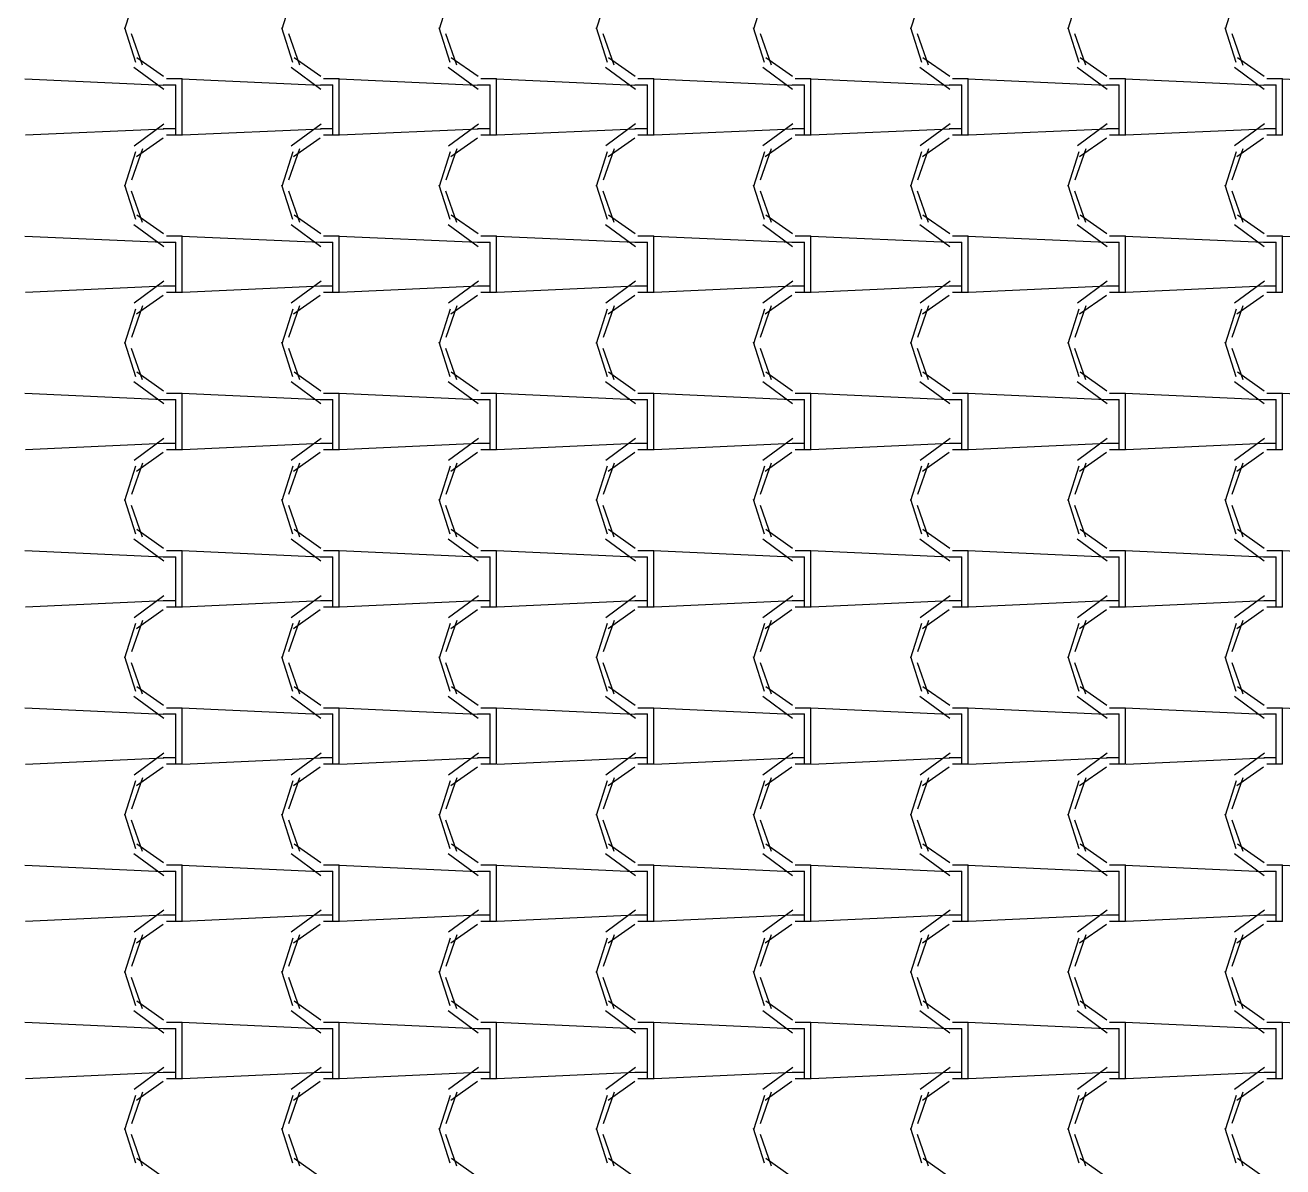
# Model space of a CAD drawing. Header units: millimetres. Extents: x -336 to -33, y -135 to 770.
# Drawn here: x -175.851 to -173.451, y 715.213 to 717.391 of the extents above; entities that cross this region are included whole.
import ezdxf

# ---------------------------------------------------------------- set-up
doc = ezdxf.new("R2010")
doc.units = ezdxf.units.MM
doc.header["$LTSCALE"] = 50
doc.header["$MEASUREMENT"] = 0
doc.layers.add('-HIDRO', color=8, linetype='CONTINUOUS')

msp = doc.modelspace()

# ---------------------------------------------------------------- linework, layer by layer
at = {"layer": '-HIDRO', "linetype": 'Continuous'}
for p, q in [((-175.6404, 717.4489), (-175.6614, 717.3829)), ((-175.3404, 717.4489), (-175.3614, 717.3829)), ((-175.0404, 717.4489), (-175.0614, 717.3829)), ((-174.7404, 717.4489), (-174.7614, 717.3829)), ((-174.4404, 717.4489), (-174.4614, 717.3829)), ((-174.1404, 717.4489), (-174.1614, 717.3829)), ((-173.8404, 717.4489), (-173.8614, 717.3829)), ((-173.5404, 717.4489), (-173.5614, 717.3829)), ((-175.6617, 717.3861), (-175.6407, 717.3201)), ((-175.6488, 717.3746), (-175.6278, 717.3146)), ((-175.3617, 717.3861), (-175.3407, 717.3201)), ((-175.3488, 717.3746), (-175.3278, 717.3146)), ((-175.0617, 717.3861), (-175.0407, 717.3201)), ((-175.0488, 717.3746), (-175.0278, 717.3146)), ((-174.7617, 717.3861), (-174.7407, 717.3201)), ((-174.7488, 717.3746), (-174.7278, 717.3146)), ((-174.4617, 717.3861), (-174.4407, 717.3201)), ((-174.4488, 717.3746), (-174.4278, 717.3146)), ((-174.1617, 717.3861), (-174.1407, 717.3201)), ((-174.1488, 717.3746), (-174.1278, 717.3146)), ((-173.8617, 717.3861), (-173.8407, 717.3201)), ((-173.8488, 717.3746), (-173.8278, 717.3146)), ((-173.5617, 717.3861), (-173.5407, 717.3201)), ((-173.5488, 717.3745), (-173.5278, 717.3145)), ((-175.6379, 717.329), (-175.5869, 717.293)), ((-175.3379, 717.329), (-175.2869, 717.293)), ((-175.0379, 717.329), (-174.9869, 717.293)), ((-174.7379, 717.329), (-174.6869, 717.293)), ((-174.4379, 717.329), (-174.3869, 717.293)), ((-174.1379, 717.329), (-174.0869, 717.293)), ((-173.8379, 717.329), (-173.7869, 717.293)), ((-173.5379, 717.329), (-173.4869, 717.293)), ((-175.6437, 717.3105), (-175.5867, 717.2685)), ((-175.3437, 717.3105), (-175.2867, 717.2685)), ((-175.0437, 717.3105), (-174.9867, 717.2685)), ((-174.7436, 717.3105), (-174.6866, 717.2685)), ((-174.4436, 717.3105), (-174.3866, 717.2685)), ((-174.1436, 717.3105), (-174.0866, 717.2685)), ((-173.8436, 717.3105), (-173.7866, 717.2685)), ((-173.5436, 717.3105), (-173.4866, 717.2685)), ((-175.588, 717.2756), (-175.852, 717.2876)), ((-175.5877, 717.2765), (-175.5637, 717.2765)), ((-175.5817, 717.2885), (-175.5517, 717.2885)), ((-175.5637, 717.1925), (-175.5637, 717.2765)), ((-175.288, 717.2756), (-175.552, 717.2876)), ((-175.5517, 717.1925), (-175.5517, 717.2885)), ((-175.2877, 717.2765), (-175.2637, 717.2765)), ((-175.2817, 717.2885), (-175.2517, 717.2885)), ((-175.2637, 717.1925), (-175.2637, 717.2765)), ((-174.988, 717.2756), (-175.252, 717.2876)), ((-175.2517, 717.1925), (-175.2517, 717.2885)), ((-174.9877, 717.2765), (-174.9637, 717.2765)), ((-174.9817, 717.2885), (-174.9517, 717.2885)), ((-174.9637, 717.1925), (-174.9637, 717.2765)), ((-174.688, 717.2756), (-174.952, 717.2876)), ((-174.9517, 717.1925), (-174.9517, 717.2885)), ((-174.6877, 717.2765), (-174.6637, 717.2765)), ((-174.6817, 717.2885), (-174.6517, 717.2885)), ((-174.6637, 717.1925), (-174.6637, 717.2765)), ((-174.388, 717.2756), (-174.652, 717.2876)), ((-174.6517, 717.1925), (-174.6517, 717.2885)), ((-174.3877, 717.2765), (-174.3637, 717.2765)), ((-174.3817, 717.2885), (-174.3517, 717.2885)), ((-174.3637, 717.1925), (-174.3637, 717.2765)), ((-174.088, 717.2756), (-174.352, 717.2876)), ((-174.3517, 717.1925), (-174.3517, 717.2885)), ((-174.0877, 717.2765), (-174.0637, 717.2765)), ((-174.0817, 717.2885), (-174.0517, 717.2885)), ((-174.0637, 717.1925), (-174.0637, 717.2765)), ((-173.788, 717.2756), (-174.052, 717.2876)), ((-174.0517, 717.1925), (-174.0517, 717.2885)), ((-173.7877, 717.2765), (-173.7637, 717.2765)), ((-173.7817, 717.2885), (-173.7517, 717.2885)), ((-173.7637, 717.1925), (-173.7637, 717.2765)), ((-173.488, 717.2756), (-173.752, 717.2876)), ((-173.7517, 717.1925), (-173.7517, 717.2885)), ((-173.4877, 717.2765), (-173.4637, 717.2765)), ((-173.4817, 717.2885), (-173.4517, 717.2885)), ((-173.4637, 717.1925), (-173.4637, 717.2765)), ((-173.188, 717.2756), (-173.452, 717.2876)), ((-173.4517, 717.1925), (-173.4517, 717.2885)), ((-175.5863, 717.2019), (-175.6433, 717.1599)), ((-175.2863, 717.2019), (-175.3433, 717.1599)), ((-174.9863, 717.2019), (-175.0433, 717.1599)), ((-174.6863, 717.202), (-174.7433, 717.16)), ((-174.3863, 717.202), (-174.4433, 717.16)), ((-174.0863, 717.202), (-174.1433, 717.16)), ((-173.7863, 717.202), (-173.8433, 717.16)), ((-173.4863, 717.202), (-173.5433, 717.16)), ((-175.5865, 717.1924), (-175.8505, 717.1804)), ((-175.5637, 717.1925), (-175.5877, 717.1925)), ((-175.5517, 717.1805), (-175.5817, 717.1805)), ((-175.5637, 717.1805), (-175.5637, 717.1925)), ((-175.5517, 717.1805), (-175.5517, 717.1925)), ((-175.2865, 717.1924), (-175.5505, 717.1804)), ((-175.2637, 717.1925), (-175.2877, 717.1925)), ((-175.2517, 717.1805), (-175.2817, 717.1805)), ((-175.2637, 717.1805), (-175.2637, 717.1925)), ((-175.2517, 717.1805), (-175.2517, 717.1925)), ((-174.9865, 717.1924), (-175.2505, 717.1804)), ((-174.9637, 717.1925), (-174.9877, 717.1925)), ((-174.9517, 717.1805), (-174.9817, 717.1805)), ((-174.9637, 717.1805), (-174.9637, 717.1925)), ((-174.9517, 717.1805), (-174.9517, 717.1925)), ((-174.6865, 717.1924), (-174.9505, 717.1804)), ((-174.6637, 717.1925), (-174.6877, 717.1925)), ((-174.6517, 717.1805), (-174.6817, 717.1805)), ((-174.6637, 717.1805), (-174.6637, 717.1925)), ((-174.6517, 717.1805), (-174.6517, 717.1925)), ((-174.3865, 717.1924), (-174.6505, 717.1804)), ((-174.3637, 717.1925), (-174.3877, 717.1925)), ((-174.3517, 717.1805), (-174.3817, 717.1805)), ((-174.3637, 717.1805), (-174.3637, 717.1925)), ((-174.3517, 717.1805), (-174.3517, 717.1925)), ((-174.0865, 717.1924), (-174.3505, 717.1804)), ((-174.0637, 717.1925), (-174.0877, 717.1925)), ((-174.0517, 717.1805), (-174.0817, 717.1805)), ((-174.0637, 717.1805), (-174.0637, 717.1925)), ((-174.0517, 717.1805), (-174.0517, 717.1925)), ((-173.7865, 717.1924), (-174.0505, 717.1804)), ((-173.7637, 717.1925), (-173.7877, 717.1925)), ((-173.7517, 717.1805), (-173.7817, 717.1805)), ((-173.7637, 717.1805), (-173.7637, 717.1925)), ((-173.7517, 717.1805), (-173.7517, 717.1925)), ((-173.4865, 717.1924), (-173.7505, 717.1804)), ((-173.4637, 717.1925), (-173.4877, 717.1925)), ((-173.4517, 717.1805), (-173.4817, 717.1805)), ((-173.4637, 717.1805), (-173.4637, 717.1925)), ((-173.4517, 717.1805), (-173.4517, 717.1925)), ((-175.6274, 717.1549), (-175.6484, 717.0949)), ((-175.5879, 717.1751), (-175.6389, 717.1391)), ((-175.3274, 717.1549), (-175.3484, 717.0949)), ((-175.2879, 717.1751), (-175.3389, 717.1391)), ((-175.0274, 717.1549), (-175.0484, 717.0949)), ((-174.9879, 717.1751), (-175.0389, 717.1391)), ((-174.7274, 717.1549), (-174.7484, 717.0949)), ((-174.6879, 717.1751), (-174.7389, 717.1391)), ((-174.4274, 717.1549), (-174.4484, 717.0949)), ((-174.3879, 717.1751), (-174.4389, 717.1391)), ((-174.1274, 717.1549), (-174.1484, 717.0949)), ((-174.0879, 717.1751), (-174.1389, 717.1391)), ((-173.8274, 717.1549), (-173.8484, 717.0949)), ((-173.7879, 717.1751), (-173.8389, 717.1391)), ((-173.5274, 717.1549), (-173.5484, 717.0949)), ((-173.4879, 717.1751), (-173.5389, 717.1391)), ((-175.6404, 717.1489), (-175.6614, 717.0829)), ((-175.3404, 717.1489), (-175.3614, 717.0829)), ((-175.0404, 717.1489), (-175.0614, 717.0829)), ((-174.7404, 717.1489), (-174.7614, 717.0829)), ((-174.4404, 717.1489), (-174.4614, 717.0829)), ((-174.1404, 717.1489), (-174.1614, 717.0829)), ((-173.8404, 717.1489), (-173.8614, 717.0829)), ((-173.5404, 717.1489), (-173.5614, 717.0829)), ((-175.6617, 717.0861), (-175.6407, 717.0201)), ((-175.3617, 717.0861), (-175.3407, 717.0201)), ((-175.0617, 717.0861), (-175.0407, 717.0201)), ((-174.7617, 717.0861), (-174.7407, 717.0201)), ((-174.4617, 717.0861), (-174.4407, 717.0201)), ((-174.1617, 717.0861), (-174.1407, 717.0201)), ((-173.8617, 717.0861), (-173.8407, 717.0201)), ((-173.5617, 717.0861), (-173.5407, 717.0201)), ((-175.6488, 717.0746), (-175.6278, 717.0146)), ((-175.3488, 717.0746), (-175.3278, 717.0146)), ((-175.0488, 717.0746), (-175.0278, 717.0146)), ((-174.7488, 717.0746), (-174.7278, 717.0146)), ((-174.4488, 717.0746), (-174.4278, 717.0146)), ((-174.1488, 717.0746), (-174.1278, 717.0146)), ((-173.8488, 717.0746), (-173.8278, 717.0146)), ((-173.5488, 717.0745), (-173.5278, 717.0145)), ((-175.6437, 717.0105), (-175.5867, 716.9685)), ((-175.6379, 717.029), (-175.5869, 716.993)), ((-175.3437, 717.0105), (-175.2867, 716.9685)), ((-175.3379, 717.029), (-175.2869, 716.993)), ((-175.0437, 717.0105), (-174.9867, 716.9685)), ((-175.0379, 717.029), (-174.9869, 716.993)), ((-174.7436, 717.0105), (-174.6866, 716.9685)), ((-174.7379, 717.029), (-174.6869, 716.993)), ((-174.4436, 717.0105), (-174.3866, 716.9685)), ((-174.4379, 717.029), (-174.3869, 716.993)), ((-174.1436, 717.0105), (-174.0866, 716.9685)), ((-174.1379, 717.029), (-174.0869, 716.993)), ((-173.8436, 717.0105), (-173.7866, 716.9685)), ((-173.8379, 717.029), (-173.7869, 716.993)), ((-173.5436, 717.0105), (-173.4866, 716.9685)), ((-173.5379, 717.029), (-173.4869, 716.993)), ((-175.588, 716.9756), (-175.852, 716.9876)), ((-175.5817, 716.9885), (-175.5517, 716.9885)), ((-175.288, 716.9756), (-175.552, 716.9876)), ((-175.5517, 716.8925), (-175.5517, 716.9885)), ((-175.2817, 716.9885), (-175.2517, 716.9885)), ((-174.988, 716.9756), (-175.252, 716.9876)), ((-175.2517, 716.8925), (-175.2517, 716.9885)), ((-174.9817, 716.9885), (-174.9517, 716.9885)), ((-174.688, 716.9756), (-174.952, 716.9876)), ((-174.9517, 716.8925), (-174.9517, 716.9885)), ((-174.6817, 716.9885), (-174.6517, 716.9885)), ((-174.388, 716.9756), (-174.652, 716.9876)), ((-174.6517, 716.8925), (-174.6517, 716.9885)), ((-174.3817, 716.9885), (-174.3517, 716.9885)), ((-174.088, 716.9756), (-174.352, 716.9876)), ((-174.3517, 716.8925), (-174.3517, 716.9885)), ((-174.0817, 716.9885), (-174.0517, 716.9885)), ((-173.788, 716.9756), (-174.052, 716.9876)), ((-174.0517, 716.8925), (-174.0517, 716.9885)), ((-173.7817, 716.9885), (-173.7517, 716.9885)), ((-173.488, 716.9756), (-173.752, 716.9876)), ((-173.7517, 716.8925), (-173.7517, 716.9885)), ((-173.4817, 716.9885), (-173.4517, 716.9885)), ((-173.188, 716.9756), (-173.452, 716.9876)), ((-173.4517, 716.8925), (-173.4517, 716.9885)), ((-175.5877, 716.9765), (-175.5637, 716.9765)), ((-175.5637, 716.8925), (-175.5637, 716.9765)), ((-175.2877, 716.9765), (-175.2637, 716.9765)), ((-175.2637, 716.8925), (-175.2637, 716.9765)), ((-174.9877, 716.9765), (-174.9637, 716.9765)), ((-174.9637, 716.8925), (-174.9637, 716.9765)), ((-174.6877, 716.9765), (-174.6637, 716.9765)), ((-174.6637, 716.8925), (-174.6637, 716.9765)), ((-174.3877, 716.9765), (-174.3637, 716.9765)), ((-174.3637, 716.8925), (-174.3637, 716.9765)), ((-174.0877, 716.9765), (-174.0637, 716.9765)), ((-174.0637, 716.8925), (-174.0637, 716.9765)), ((-173.7877, 716.9765), (-173.7637, 716.9765)), ((-173.7637, 716.8925), (-173.7637, 716.9765)), ((-173.4877, 716.9765), (-173.4637, 716.9765)), ((-173.4637, 716.8925), (-173.4637, 716.9765)), ((-175.5865, 716.8924), (-175.8505, 716.8804)), ((-175.5863, 716.9019), (-175.6433, 716.8599)), ((-175.5637, 716.8925), (-175.5877, 716.8925)), ((-175.5637, 716.8805), (-175.5637, 716.8925)), ((-175.5517, 716.8805), (-175.5517, 716.8925)), ((-175.2865, 716.8924), (-175.5505, 716.8804)), ((-175.2863, 716.9019), (-175.3433, 716.8599)), ((-175.2637, 716.8925), (-175.2877, 716.8925)), ((-175.2637, 716.8805), (-175.2637, 716.8925)), ((-175.2517, 716.8805), (-175.2517, 716.8925)), ((-174.9865, 716.8924), (-175.2505, 716.8804)), ((-174.9863, 716.902), (-175.0433, 716.86)), ((-174.9637, 716.8925), (-174.9877, 716.8925)), ((-174.9637, 716.8805), (-174.9637, 716.8925)), ((-174.9517, 716.8805), (-174.9517, 716.8925)), ((-174.6865, 716.8924), (-174.9505, 716.8804)), ((-174.6863, 716.902), (-174.7433, 716.86)), ((-174.6637, 716.8925), (-174.6877, 716.8925)), ((-174.6637, 716.8805), (-174.6637, 716.8925)), ((-174.6517, 716.8805), (-174.6517, 716.8925)), ((-174.3865, 716.8924), (-174.6505, 716.8804)), ((-174.3863, 716.902), (-174.4433, 716.86)), ((-174.3637, 716.8925), (-174.3877, 716.8925)), ((-174.3637, 716.8805), (-174.3637, 716.8925)), ((-174.3517, 716.8805), (-174.3517, 716.8925)), ((-174.0865, 716.8924), (-174.3505, 716.8804)), ((-174.0863, 716.902), (-174.1433, 716.86)), ((-174.0637, 716.8925), (-174.0877, 716.8925)), ((-174.0637, 716.8805), (-174.0637, 716.8925)), ((-174.0517, 716.8805), (-174.0517, 716.8925)), ((-173.7865, 716.8924), (-174.0505, 716.8804)), ((-173.7863, 716.902), (-173.8433, 716.86)), ((-173.7637, 716.8925), (-173.7877, 716.8925)), ((-173.7637, 716.8805), (-173.7637, 716.8925)), ((-173.7517, 716.8805), (-173.7517, 716.8925)), ((-173.4865, 716.8924), (-173.7505, 716.8804)), ((-173.4863, 716.902), (-173.5433, 716.86)), ((-173.4637, 716.8925), (-173.4877, 716.8925)), ((-173.4637, 716.8805), (-173.4637, 716.8925)), ((-173.4517, 716.8805), (-173.4517, 716.8925)), ((-175.5879, 716.8751), (-175.6389, 716.8391)), ((-175.5517, 716.8805), (-175.5817, 716.8805)), ((-175.2879, 716.8751), (-175.3389, 716.8391)), ((-175.2517, 716.8805), (-175.2817, 716.8805)), ((-174.9879, 716.8751), (-175.0389, 716.8391)), ((-174.9517, 716.8805), (-174.9817, 716.8805)), ((-174.6879, 716.8751), (-174.7389, 716.8391)), ((-174.6517, 716.8805), (-174.6817, 716.8805)), ((-174.3879, 716.8751), (-174.4389, 716.8391)), ((-174.3517, 716.8805), (-174.3817, 716.8805)), ((-174.0879, 716.8751), (-174.1389, 716.8391)), ((-174.0517, 716.8805), (-174.0817, 716.8805)), ((-173.7879, 716.8751), (-173.8389, 716.8391)), ((-173.7517, 716.8805), (-173.7817, 716.8805)), ((-173.4879, 716.8751), (-173.5389, 716.8391)), ((-173.4517, 716.8805), (-173.4817, 716.8805)), ((-175.6404, 716.8489), (-175.6614, 716.7829)), ((-175.6274, 716.8549), (-175.6484, 716.7949)), ((-175.3404, 716.8489), (-175.3614, 716.7829)), ((-175.3274, 716.8549), (-175.3484, 716.7949)), ((-175.0404, 716.8489), (-175.0614, 716.7829)), ((-175.0274, 716.8549), (-175.0484, 716.7949)), ((-174.7404, 716.8489), (-174.7614, 716.7829)), ((-174.7274, 716.8549), (-174.7484, 716.7949)), ((-174.4404, 716.8489), (-174.4614, 716.7829)), ((-174.4274, 716.8549), (-174.4484, 716.7949)), ((-174.1404, 716.8489), (-174.1614, 716.7829)), ((-174.1274, 716.8549), (-174.1484, 716.7949)), ((-173.8404, 716.8489), (-173.8614, 716.7829)), ((-173.8274, 716.8549), (-173.8484, 716.7949)), ((-173.5404, 716.8489), (-173.5614, 716.7829)), ((-173.5274, 716.8549), (-173.5484, 716.7949)), ((-175.6617, 716.7861), (-175.6407, 716.7201)), ((-175.6488, 716.7746), (-175.6278, 716.7146)), ((-175.3617, 716.7861), (-175.3407, 716.7201)), ((-175.3488, 716.7746), (-175.3278, 716.7146)), ((-175.0617, 716.7861), (-175.0407, 716.7201)), ((-175.0488, 716.7746), (-175.0278, 716.7146)), ((-174.7617, 716.7861), (-174.7407, 716.7201)), ((-174.7488, 716.7746), (-174.7278, 716.7146)), ((-174.4617, 716.7861), (-174.4407, 716.7201)), ((-174.4488, 716.7746), (-174.4278, 716.7146)), ((-174.1617, 716.7861), (-174.1407, 716.7201)), ((-174.1488, 716.7746), (-174.1278, 716.7146)), ((-173.8617, 716.7861), (-173.8407, 716.7201)), ((-173.8488, 716.7746), (-173.8278, 716.7146)), ((-173.5617, 716.7861), (-173.5407, 716.7201)), ((-173.5488, 716.7745), (-173.5278, 716.7145)), ((-175.6378, 716.729), (-175.5868, 716.693)), ((-175.3379, 716.729), (-175.2869, 716.693)), ((-175.0379, 716.729), (-174.9869, 716.693)), ((-174.7379, 716.729), (-174.6869, 716.693)), ((-174.4379, 716.729), (-174.3869, 716.693)), ((-174.1379, 716.729), (-174.0869, 716.693)), ((-173.8379, 716.729), (-173.7869, 716.693)), ((-173.5379, 716.729), (-173.4869, 716.693)), ((-175.6437, 716.7105), (-175.5867, 716.6685)), ((-175.3437, 716.7105), (-175.2867, 716.6685)), ((-175.0437, 716.7105), (-174.9867, 716.6685)), ((-174.7436, 716.7105), (-174.6866, 716.6685)), ((-174.4436, 716.7105), (-174.3866, 716.6685)), ((-174.1436, 716.7105), (-174.0866, 716.6685)), ((-173.8436, 716.7105), (-173.7866, 716.6685)), ((-173.5436, 716.7105), (-173.4866, 716.6685)), ((-175.588, 716.6756), (-175.852, 716.6876)), ((-175.5877, 716.6765), (-175.5637, 716.6765)), ((-175.5817, 716.6885), (-175.5517, 716.6885)), ((-175.5637, 716.5925), (-175.5637, 716.6765)), ((-175.288, 716.6756), (-175.552, 716.6876)), ((-175.5517, 716.5925), (-175.5517, 716.6885)), ((-175.2877, 716.6765), (-175.2637, 716.6765)), ((-175.2817, 716.6885), (-175.2517, 716.6885)), ((-175.2637, 716.5925), (-175.2637, 716.6765)), ((-174.988, 716.6756), (-175.252, 716.6876)), ((-175.2517, 716.5925), (-175.2517, 716.6885)), ((-174.9877, 716.6765), (-174.9637, 716.6765)), ((-174.9817, 716.6885), (-174.9517, 716.6885)), ((-174.9637, 716.5925), (-174.9637, 716.6765)), ((-174.688, 716.6756), (-174.952, 716.6876)), ((-174.9517, 716.5925), (-174.9517, 716.6885)), ((-174.6877, 716.6765), (-174.6637, 716.6765)), ((-174.6817, 716.6885), (-174.6517, 716.6885)), ((-174.6637, 716.5925), (-174.6637, 716.6765)), ((-174.388, 716.6756), (-174.652, 716.6876)), ((-174.6517, 716.5925), (-174.6517, 716.6885)), ((-174.3877, 716.6765), (-174.3637, 716.6765)), ((-174.3817, 716.6885), (-174.3517, 716.6885)), ((-174.3637, 716.5925), (-174.3637, 716.6765)), ((-174.088, 716.6756), (-174.352, 716.6876)), ((-174.3517, 716.5925), (-174.3517, 716.6885)), ((-174.0877, 716.6765), (-174.0637, 716.6765)), ((-174.0817, 716.6885), (-174.0517, 716.6885)), ((-174.0637, 716.5925), (-174.0637, 716.6765)), ((-173.788, 716.6756), (-174.052, 716.6876)), ((-174.0517, 716.5925), (-174.0517, 716.6885)), ((-173.7877, 716.6765), (-173.7637, 716.6765)), ((-173.7817, 716.6885), (-173.7517, 716.6885)), ((-173.7637, 716.5925), (-173.7637, 716.6765)), ((-173.488, 716.6756), (-173.752, 716.6876)), ((-173.7517, 716.5925), (-173.7517, 716.6885)), ((-173.4877, 716.6765), (-173.4637, 716.6765)), ((-173.4817, 716.6885), (-173.4517, 716.6885)), ((-173.4637, 716.5925), (-173.4637, 716.6765)), ((-173.188, 716.6756), (-173.452, 716.6876)), ((-173.4517, 716.5925), (-173.4517, 716.6885)), ((-175.5863, 716.602), (-175.6433, 716.56)), ((-175.2863, 716.602), (-175.3433, 716.56)), ((-174.9863, 716.602), (-175.0433, 716.56)), ((-174.6863, 716.602), (-174.7433, 716.56)), ((-174.3863, 716.602), (-174.4433, 716.56)), ((-174.0863, 716.602), (-174.1433, 716.56)), ((-173.7863, 716.602), (-173.8433, 716.56)), ((-173.4863, 716.602), (-173.5433, 716.56)), ((-175.5864, 716.5924), (-175.8504, 716.5804)), ((-175.5637, 716.5925), (-175.5877, 716.5925)), ((-175.5517, 716.5805), (-175.5817, 716.5805)), ((-175.5637, 716.5805), (-175.5637, 716.5925)), ((-175.5517, 716.5805), (-175.5517, 716.5925)), ((-175.2864, 716.5924), (-175.5504, 716.5804)), ((-175.2637, 716.5925), (-175.2877, 716.5925)), ((-175.2517, 716.5805), (-175.2817, 716.5805)), ((-175.2637, 716.5805), (-175.2637, 716.5925)), ((-175.2517, 716.5805), (-175.2517, 716.5925)), ((-174.9864, 716.5924), (-175.2504, 716.5804)), ((-174.9637, 716.5925), (-174.9877, 716.5925)), ((-174.9517, 716.5805), (-174.9817, 716.5805)), ((-174.9637, 716.5805), (-174.9637, 716.5925)), ((-174.9517, 716.5805), (-174.9517, 716.5925)), ((-174.6864, 716.5924), (-174.9504, 716.5804)), ((-174.6637, 716.5925), (-174.6877, 716.5925)), ((-174.6517, 716.5805), (-174.6817, 716.5805)), ((-174.6637, 716.5805), (-174.6637, 716.5925)), ((-174.6517, 716.5805), (-174.6517, 716.5925)), ((-174.3864, 716.5924), (-174.6504, 716.5804)), ((-174.3637, 716.5925), (-174.3877, 716.5925)), ((-174.3517, 716.5805), (-174.3817, 716.5805)), ((-174.3637, 716.5805), (-174.3637, 716.5925)), ((-174.3517, 716.5805), (-174.3517, 716.5925)), ((-174.0864, 716.5924), (-174.3504, 716.5804)), ((-174.0637, 716.5925), (-174.0877, 716.5925)), ((-174.0517, 716.5805), (-174.0817, 716.5805)), ((-174.0637, 716.5805), (-174.0637, 716.5925)), ((-174.0517, 716.5805), (-174.0517, 716.5925)), ((-173.7864, 716.5924), (-174.0504, 716.5804)), ((-173.7637, 716.5925), (-173.7877, 716.5925)), ((-173.7517, 716.5805), (-173.7817, 716.5805)), ((-173.7637, 716.5805), (-173.7637, 716.5925)), ((-173.7517, 716.5805), (-173.7517, 716.5925)), ((-173.4864, 716.5924), (-173.7504, 716.5804)), ((-173.4637, 716.5925), (-173.4877, 716.5925)), ((-173.4517, 716.5805), (-173.4817, 716.5805)), ((-173.4637, 716.5805), (-173.4637, 716.5925)), ((-173.4517, 716.5805), (-173.4517, 716.5925)), ((-175.6274, 716.5549), (-175.6484, 716.4949)), ((-175.5879, 716.5751), (-175.6389, 716.5391)), ((-175.3274, 716.5549), (-175.3484, 716.4949)), ((-175.2879, 716.5751), (-175.3389, 716.5391)), ((-175.0274, 716.5549), (-175.0484, 716.4949)), ((-174.9879, 716.5751), (-175.0389, 716.5391)), ((-174.7274, 716.5549), (-174.7484, 716.4949)), ((-174.6879, 716.5751), (-174.7389, 716.5391)), ((-174.4274, 716.5549), (-174.4484, 716.4949)), ((-174.3879, 716.5751), (-174.4389, 716.5391)), ((-174.1274, 716.5549), (-174.1484, 716.4949)), ((-174.0879, 716.5751), (-174.1389, 716.5391)), ((-173.8274, 716.5549), (-173.8484, 716.4949)), ((-173.7879, 716.5751), (-173.8389, 716.5391)), ((-173.5274, 716.5549), (-173.5484, 716.4949)), ((-173.4879, 716.5751), (-173.5389, 716.5391)), ((-175.6404, 716.5489), (-175.6614, 716.4829)), ((-175.3404, 716.5489), (-175.3614, 716.4829)), ((-175.0404, 716.5489), (-175.0614, 716.4829)), ((-174.7404, 716.5489), (-174.7614, 716.4829)), ((-174.4404, 716.5489), (-174.4614, 716.4829)), ((-174.1404, 716.5489), (-174.1614, 716.4829)), ((-173.8404, 716.5489), (-173.8614, 716.4829)), ((-173.5404, 716.5489), (-173.5614, 716.4829)), ((-175.6617, 716.4861), (-175.6407, 716.4201)), ((-175.3617, 716.4861), (-175.3407, 716.4201)), ((-175.0617, 716.4861), (-175.0407, 716.4201)), ((-174.7617, 716.4861), (-174.7407, 716.4201)), ((-174.4617, 716.4861), (-174.4407, 716.4201)), ((-174.1617, 716.4861), (-174.1407, 716.4201)), ((-173.8617, 716.4861), (-173.8407, 716.4201)), ((-173.5617, 716.4861), (-173.5407, 716.4201)), ((-175.6488, 716.4746), (-175.6278, 716.4146)), ((-175.3488, 716.4746), (-175.3278, 716.4146)), ((-175.0488, 716.4746), (-175.0278, 716.4146)), ((-174.7488, 716.4746), (-174.7278, 716.4146)), ((-174.4488, 716.4746), (-174.4278, 716.4146)), ((-174.1488, 716.4746), (-174.1278, 716.4146)), ((-173.8488, 716.4746), (-173.8278, 716.4146)), ((-173.5488, 716.4746), (-173.5278, 716.4146)), ((-175.6437, 716.4105), (-175.5867, 716.3685)), ((-175.6378, 716.429), (-175.5868, 716.393)), ((-175.3437, 716.4105), (-175.2867, 716.3685)), ((-175.3378, 716.429), (-175.2868, 716.393)), ((-175.0437, 716.4105), (-174.9867, 716.3685)), ((-175.0379, 716.429), (-174.9869, 716.393)), ((-174.7436, 716.4105), (-174.6866, 716.3685)), ((-174.7379, 716.429), (-174.6869, 716.393)), ((-174.4436, 716.4105), (-174.3866, 716.3685)), ((-174.4379, 716.429), (-174.3869, 716.393)), ((-174.1436, 716.4105), (-174.0866, 716.3685)), ((-174.1379, 716.429), (-174.0869, 716.393)), ((-173.8436, 716.4105), (-173.7866, 716.3685)), ((-173.8379, 716.429), (-173.7869, 716.393)), ((-173.5436, 716.4105), (-173.4866, 716.3685)), ((-173.5379, 716.429), (-173.4869, 716.393)), ((-175.588, 716.3756), (-175.852, 716.3876)), ((-175.5817, 716.3885), (-175.5517, 716.3885)), ((-175.288, 716.3756), (-175.552, 716.3876)), ((-175.5517, 716.2925), (-175.5517, 716.3885)), ((-175.2817, 716.3885), (-175.2517, 716.3885)), ((-174.988, 716.3756), (-175.252, 716.3876)), ((-175.2517, 716.2925), (-175.2517, 716.3885)), ((-174.9817, 716.3885), (-174.9517, 716.3885)), ((-174.688, 716.3756), (-174.952, 716.3876)), ((-174.9517, 716.2925), (-174.9517, 716.3885)), ((-174.6817, 716.3885), (-174.6517, 716.3885)), ((-174.388, 716.3756), (-174.652, 716.3876)), ((-174.6517, 716.2925), (-174.6517, 716.3885)), ((-174.3817, 716.3885), (-174.3517, 716.3885)), ((-174.088, 716.3756), (-174.352, 716.3876)), ((-174.3517, 716.2925), (-174.3517, 716.3885)), ((-174.0817, 716.3885), (-174.0517, 716.3885)), ((-173.788, 716.3756), (-174.052, 716.3876)), ((-174.0517, 716.2925), (-174.0517, 716.3885)), ((-173.7817, 716.3885), (-173.7517, 716.3885)), ((-173.488, 716.3756), (-173.752, 716.3876)), ((-173.7517, 716.2925), (-173.7517, 716.3885)), ((-173.4817, 716.3885), (-173.4517, 716.3885)), ((-173.188, 716.3756), (-173.452, 716.3876)), ((-173.4517, 716.2925), (-173.4517, 716.3885)), ((-175.5877, 716.3765), (-175.5637, 716.3765)), ((-175.5637, 716.2925), (-175.5637, 716.3765)), ((-175.2877, 716.3765), (-175.2637, 716.3765)), ((-175.2637, 716.2925), (-175.2637, 716.3765)), ((-174.9877, 716.3765), (-174.9637, 716.3765)), ((-174.9637, 716.2925), (-174.9637, 716.3765)), ((-174.6877, 716.3765), (-174.6637, 716.3765)), ((-174.6637, 716.2925), (-174.6637, 716.3765)), ((-174.3877, 716.3765), (-174.3637, 716.3765)), ((-174.3637, 716.2925), (-174.3637, 716.3765)), ((-174.0877, 716.3765), (-174.0637, 716.3765)), ((-174.0637, 716.2925), (-174.0637, 716.3765)), ((-173.7877, 716.3765), (-173.7637, 716.3765)), ((-173.7637, 716.2925), (-173.7637, 716.3765)), ((-173.4877, 716.3765), (-173.4637, 716.3765)), ((-173.4637, 716.2925), (-173.4637, 716.3765)), ((-175.5864, 716.2924), (-175.8504, 716.2804)), ((-175.5863, 716.302), (-175.6433, 716.26)), ((-175.5637, 716.2925), (-175.5877, 716.2925)), ((-175.5637, 716.2805), (-175.5637, 716.2925)), ((-175.5517, 716.2805), (-175.5517, 716.2925)), ((-175.2864, 716.2924), (-175.5504, 716.2804)), ((-175.2863, 716.302), (-175.3433, 716.26)), ((-175.2637, 716.2925), (-175.2877, 716.2925)), ((-175.2637, 716.2805), (-175.2637, 716.2925)), ((-175.2517, 716.2805), (-175.2517, 716.2925)), ((-174.9864, 716.2924), (-175.2504, 716.2804)), ((-174.9863, 716.302), (-175.0433, 716.26)), ((-174.9637, 716.2925), (-174.9877, 716.2925)), ((-174.9637, 716.2805), (-174.9637, 716.2925)), ((-174.9517, 716.2805), (-174.9517, 716.2925)), ((-174.6864, 716.2924), (-174.9504, 716.2804)), ((-174.6863, 716.302), (-174.7433, 716.26)), ((-174.6637, 716.2925), (-174.6877, 716.2925)), ((-174.6637, 716.2805), (-174.6637, 716.2925)), ((-174.6517, 716.2805), (-174.6517, 716.2925)), ((-174.3864, 716.2924), (-174.6504, 716.2804)), ((-174.3863, 716.302), (-174.4433, 716.26)), ((-174.3637, 716.2925), (-174.3877, 716.2925)), ((-174.3637, 716.2805), (-174.3637, 716.2925)), ((-174.3517, 716.2805), (-174.3517, 716.2925)), ((-174.0864, 716.2924), (-174.3504, 716.2804)), ((-174.0863, 716.302), (-174.1433, 716.26)), ((-174.0637, 716.2925), (-174.0877, 716.2925)), ((-174.0637, 716.2805), (-174.0637, 716.2925)), ((-174.0517, 716.2805), (-174.0517, 716.2925)), ((-173.7864, 716.2924), (-174.0504, 716.2804)), ((-173.7863, 716.302), (-173.8433, 716.26)), ((-173.7637, 716.2925), (-173.7877, 716.2925)), ((-173.7637, 716.2805), (-173.7637, 716.2925)), ((-173.7517, 716.2805), (-173.7517, 716.2925)), ((-173.4864, 716.2924), (-173.7504, 716.2804)), ((-173.4863, 716.302), (-173.5433, 716.26)), ((-173.4637, 716.2925), (-173.4877, 716.2925)), ((-173.4637, 716.2805), (-173.4637, 716.2925)), ((-173.4517, 716.2805), (-173.4517, 716.2925)), ((-175.5879, 716.2751), (-175.6389, 716.2391)), ((-175.5517, 716.2805), (-175.5817, 716.2805)), ((-175.2879, 716.2751), (-175.3389, 716.2391)), ((-175.2517, 716.2805), (-175.2817, 716.2805)), ((-174.9879, 716.2751), (-175.0389, 716.2391)), ((-174.9517, 716.2805), (-174.9817, 716.2805)), ((-174.6879, 716.2751), (-174.7389, 716.2391)), ((-174.6517, 716.2805), (-174.6817, 716.2805)), ((-174.3879, 716.2751), (-174.4389, 716.2391)), ((-174.3517, 716.2805), (-174.3817, 716.2805)), ((-174.0879, 716.2751), (-174.1389, 716.2391)), ((-174.0517, 716.2805), (-174.0817, 716.2805)), ((-173.7879, 716.2751), (-173.8389, 716.2391)), ((-173.7517, 716.2805), (-173.7817, 716.2805)), ((-173.4879, 716.2751), (-173.5389, 716.2391)), ((-173.4517, 716.2805), (-173.4817, 716.2805)), ((-175.6404, 716.2489), (-175.6614, 716.1829)), ((-175.6274, 716.2549), (-175.6484, 716.1949)), ((-175.3404, 716.2489), (-175.3614, 716.1829)), ((-175.3274, 716.2549), (-175.3484, 716.1949)), ((-175.0404, 716.2489), (-175.0614, 716.1829)), ((-175.0274, 716.2549), (-175.0484, 716.1949)), ((-174.7404, 716.2489), (-174.7614, 716.1829)), ((-174.7274, 716.2549), (-174.7484, 716.1949)), ((-174.4404, 716.2489), (-174.4614, 716.1829)), ((-174.4274, 716.2549), (-174.4484, 716.1949)), ((-174.1404, 716.2489), (-174.1614, 716.1829)), ((-174.1274, 716.2549), (-174.1484, 716.1949)), ((-173.8404, 716.2489), (-173.8614, 716.1829)), ((-173.8274, 716.2549), (-173.8484, 716.1949)), ((-173.5404, 716.2489), (-173.5614, 716.1829)), ((-173.5274, 716.2549), (-173.5484, 716.1949)), ((-175.6617, 716.1861), (-175.6407, 716.1201)), ((-175.6488, 716.1746), (-175.6278, 716.1146)), ((-175.3617, 716.1861), (-175.3407, 716.1201)), ((-175.3488, 716.1746), (-175.3278, 716.1146)), ((-175.0617, 716.1861), (-175.0407, 716.1201)), ((-175.0488, 716.1746), (-175.0278, 716.1146)), ((-174.7617, 716.1861), (-174.7407, 716.1201)), ((-174.7488, 716.1746), (-174.7278, 716.1146)), ((-174.4617, 716.1861), (-174.4407, 716.1201)), ((-174.4488, 716.1746), (-174.4278, 716.1146)), ((-174.1617, 716.1861), (-174.1407, 716.1201)), ((-174.1488, 716.1746), (-174.1278, 716.1146)), ((-173.8617, 716.1861), (-173.8407, 716.1201)), ((-173.8488, 716.1746), (-173.8278, 716.1146)), ((-173.5617, 716.1861), (-173.5407, 716.1201)), ((-173.5488, 716.1746), (-173.5278, 716.1146)), ((-175.6378, 716.129), (-175.5868, 716.093)), ((-175.3378, 716.129), (-175.2868, 716.093)), ((-175.0378, 716.129), (-174.9868, 716.093)), ((-174.7379, 716.129), (-174.6869, 716.093)), ((-174.4379, 716.129), (-174.3869, 716.093)), ((-174.1379, 716.129), (-174.0869, 716.093)), ((-173.8379, 716.129), (-173.7869, 716.093)), ((-173.5379, 716.129), (-173.4869, 716.093)), ((-175.6437, 716.1105), (-175.5867, 716.0685)), ((-175.3437, 716.1105), (-175.2867, 716.0685)), ((-175.0437, 716.1105), (-174.9867, 716.0685)), ((-174.7436, 716.1105), (-174.6866, 716.0685)), ((-174.4436, 716.1105), (-174.3866, 716.0685)), ((-174.1436, 716.1105), (-174.0866, 716.0685)), ((-173.8436, 716.1105), (-173.7866, 716.0685)), ((-173.5436, 716.1105), (-173.4866, 716.0685)), ((-175.588, 716.0756), (-175.852, 716.0876)), ((-175.5877, 716.0765), (-175.5637, 716.0765)), ((-175.5817, 716.0885), (-175.5517, 716.0885)), ((-175.5637, 715.9925), (-175.5637, 716.0765)), ((-175.288, 716.0756), (-175.552, 716.0876)), ((-175.5517, 715.9925), (-175.5517, 716.0885)), ((-175.2877, 716.0765), (-175.2637, 716.0765)), ((-175.2817, 716.0885), (-175.2517, 716.0885)), ((-175.2637, 715.9925), (-175.2637, 716.0765)), ((-174.988, 716.0756), (-175.252, 716.0876)), ((-175.2517, 715.9925), (-175.2517, 716.0885)), ((-174.9877, 716.0765), (-174.9637, 716.0765)), ((-174.9817, 716.0885), (-174.9517, 716.0885)), ((-174.9637, 715.9925), (-174.9637, 716.0765)), ((-174.688, 716.0756), (-174.952, 716.0876)), ((-174.9517, 715.9925), (-174.9517, 716.0885)), ((-174.6877, 716.0765), (-174.6637, 716.0765)), ((-174.6817, 716.0885), (-174.6517, 716.0885)), ((-174.6637, 715.9925), (-174.6637, 716.0765)), ((-174.388, 716.0756), (-174.652, 716.0876)), ((-174.6517, 715.9925), (-174.6517, 716.0885)), ((-174.3877, 716.0765), (-174.3637, 716.0765)), ((-174.3817, 716.0885), (-174.3517, 716.0885)), ((-174.3637, 715.9925), (-174.3637, 716.0765)), ((-174.088, 716.0756), (-174.352, 716.0876)), ((-174.3517, 715.9925), (-174.3517, 716.0885)), ((-174.0877, 716.0765), (-174.0637, 716.0765)), ((-174.0817, 716.0885), (-174.0517, 716.0885)), ((-174.0637, 715.9925), (-174.0637, 716.0765)), ((-173.788, 716.0756), (-174.052, 716.0876)), ((-174.0517, 715.9925), (-174.0517, 716.0885)), ((-173.7877, 716.0765), (-173.7637, 716.0765)), ((-173.7817, 716.0885), (-173.7517, 716.0885)), ((-173.7637, 715.9925), (-173.7637, 716.0765)), ((-173.488, 716.0756), (-173.752, 716.0876)), ((-173.7517, 715.9925), (-173.7517, 716.0885)), ((-173.4877, 716.0765), (-173.4637, 716.0765)), ((-173.4817, 716.0885), (-173.4517, 716.0885)), ((-173.4637, 715.9925), (-173.4637, 716.0765)), ((-173.188, 716.0756), (-173.452, 716.0876)), ((-173.4517, 715.9925), (-173.4517, 716.0885)), ((-175.5863, 716.002), (-175.6433, 715.96)), ((-175.2863, 716.002), (-175.3433, 715.96)), ((-174.9863, 716.002), (-175.0433, 715.96)), ((-174.6863, 716.002), (-174.7433, 715.96)), ((-174.3863, 716.002), (-174.4433, 715.96)), ((-174.0863, 716.002), (-174.1433, 715.96)), ((-173.7863, 716.002), (-173.8433, 715.96)), ((-173.4863, 716.002), (-173.5433, 715.96)), ((-175.5864, 715.9924), (-175.8504, 715.9804)), ((-175.5637, 715.9925), (-175.5877, 715.9925)), ((-175.5517, 715.9805), (-175.5817, 715.9805)), ((-175.5637, 715.9805), (-175.5637, 715.9925)), ((-175.5517, 715.9805), (-175.5517, 715.9925)), ((-175.2864, 715.9924), (-175.5504, 715.9804)), ((-175.2637, 715.9925), (-175.2877, 715.9925)), ((-175.2517, 715.9805), (-175.2817, 715.9805)), ((-175.2637, 715.9805), (-175.2637, 715.9925)), ((-175.2517, 715.9805), (-175.2517, 715.9925)), ((-174.9864, 715.9924), (-175.2504, 715.9804)), ((-174.9637, 715.9925), (-174.9877, 715.9925)), ((-174.9517, 715.9805), (-174.9817, 715.9805)), ((-174.9637, 715.9805), (-174.9637, 715.9925)), ((-174.9517, 715.9805), (-174.9517, 715.9925)), ((-174.6864, 715.9924), (-174.9504, 715.9804)), ((-174.6637, 715.9925), (-174.6877, 715.9925)), ((-174.6517, 715.9805), (-174.6817, 715.9805)), ((-174.6637, 715.9805), (-174.6637, 715.9925)), ((-174.6517, 715.9805), (-174.6517, 715.9925)), ((-174.3864, 715.9924), (-174.6504, 715.9804)), ((-174.3637, 715.9925), (-174.3877, 715.9925)), ((-174.3517, 715.9805), (-174.3817, 715.9805)), ((-174.3637, 715.9805), (-174.3637, 715.9925)), ((-174.3517, 715.9805), (-174.3517, 715.9925)), ((-174.0864, 715.9924), (-174.3504, 715.9804)), ((-174.0637, 715.9925), (-174.0877, 715.9925)), ((-174.0517, 715.9805), (-174.0817, 715.9805)), ((-174.0637, 715.9805), (-174.0637, 715.9925)), ((-174.0517, 715.9805), (-174.0517, 715.9925)), ((-173.7864, 715.9924), (-174.0504, 715.9804)), ((-173.7637, 715.9925), (-173.7877, 715.9925)), ((-173.7517, 715.9805), (-173.7817, 715.9805)), ((-173.7637, 715.9805), (-173.7637, 715.9925)), ((-173.7517, 715.9805), (-173.7517, 715.9925)), ((-173.4864, 715.9924), (-173.7504, 715.9804)), ((-173.4637, 715.9925), (-173.4877, 715.9925)), ((-173.4517, 715.9805), (-173.4817, 715.9805)), ((-173.4637, 715.9805), (-173.4637, 715.9925)), ((-173.4517, 715.9805), (-173.4517, 715.9925)), ((-175.6274, 715.9549), (-175.6484, 715.8949)), ((-175.5879, 715.9751), (-175.6389, 715.9391)), ((-175.3274, 715.9549), (-175.3484, 715.8949)), ((-175.2879, 715.9751), (-175.3389, 715.9391)), ((-175.0274, 715.9549), (-175.0484, 715.8949)), ((-174.9879, 715.9751), (-175.0389, 715.9391)), ((-174.7274, 715.9549), (-174.7484, 715.8949)), ((-174.6879, 715.9751), (-174.7389, 715.9391)), ((-174.4274, 715.9549), (-174.4484, 715.8949)), ((-174.3879, 715.9751), (-174.4389, 715.9391)), ((-174.1274, 715.9549), (-174.1484, 715.8949)), ((-174.0879, 715.9751), (-174.1389, 715.9391)), ((-173.8274, 715.9549), (-173.8484, 715.8949)), ((-173.7879, 715.9751), (-173.8389, 715.9391)), ((-173.5274, 715.9549), (-173.5484, 715.8949)), ((-173.4879, 715.9751), (-173.5389, 715.9391)), ((-175.6404, 715.9489), (-175.6614, 715.8829)), ((-175.3404, 715.9489), (-175.3614, 715.8829)), ((-175.0404, 715.9489), (-175.0614, 715.8829)), ((-174.7404, 715.9489), (-174.7614, 715.8829)), ((-174.4404, 715.9489), (-174.4614, 715.8829)), ((-174.1404, 715.9489), (-174.1614, 715.8829)), ((-173.8404, 715.9489), (-173.8614, 715.8829)), ((-173.5404, 715.9489), (-173.5614, 715.8829)), ((-175.6617, 715.8861), (-175.6407, 715.8201)), ((-175.3617, 715.8861), (-175.3407, 715.8201)), ((-175.0617, 715.8861), (-175.0407, 715.8201)), ((-174.7617, 715.8861), (-174.7407, 715.8201)), ((-174.4617, 715.8861), (-174.4407, 715.8201)), ((-174.1617, 715.8861), (-174.1407, 715.8201)), ((-173.8617, 715.8861), (-173.8407, 715.8201)), ((-173.5617, 715.8861), (-173.5407, 715.8201)), ((-175.6488, 715.8746), (-175.6278, 715.8146)), ((-175.3488, 715.8746), (-175.3278, 715.8146)), ((-175.0488, 715.8746), (-175.0278, 715.8146)), ((-174.7488, 715.8746), (-174.7278, 715.8146)), ((-174.4488, 715.8746), (-174.4278, 715.8146)), ((-174.1488, 715.8746), (-174.1278, 715.8146)), ((-173.8488, 715.8746), (-173.8278, 715.8146)), ((-173.5488, 715.8746), (-173.5278, 715.8146)), ((-175.6437, 715.8105), (-175.5867, 715.7685)), ((-175.6378, 715.829), (-175.5868, 715.793)), ((-175.3437, 715.8105), (-175.2867, 715.7685)), ((-175.3378, 715.829), (-175.2868, 715.793)), ((-175.0437, 715.8105), (-174.9867, 715.7685)), ((-175.0378, 715.829), (-174.9868, 715.793)), ((-174.7436, 715.8105), (-174.6866, 715.7685)), ((-174.7378, 715.829), (-174.6868, 715.793)), ((-174.4436, 715.8105), (-174.3866, 715.7685)), ((-174.4378, 715.829), (-174.3868, 715.793)), ((-174.1436, 715.8105), (-174.0866, 715.7685)), ((-174.1379, 715.829), (-174.0869, 715.793)), ((-173.8436, 715.8105), (-173.7866, 715.7685)), ((-173.8379, 715.829), (-173.7869, 715.793)), ((-173.5436, 715.8105), (-173.4866, 715.7685)), ((-173.5379, 715.829), (-173.4869, 715.793)), ((-175.588, 715.7756), (-175.852, 715.7876)), ((-175.5817, 715.7885), (-175.5517, 715.7885)), ((-175.288, 715.7756), (-175.552, 715.7876)), ((-175.5517, 715.6925), (-175.5517, 715.7885)), ((-175.2817, 715.7885), (-175.2517, 715.7885)), ((-174.988, 715.7756), (-175.252, 715.7876)), ((-175.2517, 715.6925), (-175.2517, 715.7885)), ((-174.9817, 715.7885), (-174.9517, 715.7885)), ((-174.688, 715.7756), (-174.952, 715.7876)), ((-174.9517, 715.6925), (-174.9517, 715.7885)), ((-174.6817, 715.7885), (-174.6517, 715.7885)), ((-174.388, 715.7756), (-174.652, 715.7876)), ((-174.6517, 715.6925), (-174.6517, 715.7885)), ((-174.3817, 715.7885), (-174.3517, 715.7885)), ((-174.088, 715.7756), (-174.352, 715.7876)), ((-174.3517, 715.6925), (-174.3517, 715.7885)), ((-174.0817, 715.7885), (-174.0517, 715.7885)), ((-173.788, 715.7756), (-174.052, 715.7876)), ((-174.0517, 715.6925), (-174.0517, 715.7885)), ((-173.7817, 715.7885), (-173.7517, 715.7885)), ((-173.488, 715.7756), (-173.752, 715.7876)), ((-173.7517, 715.6925), (-173.7517, 715.7885)), ((-173.4817, 715.7885), (-173.4517, 715.7885)), ((-173.188, 715.7756), (-173.452, 715.7876)), ((-173.4517, 715.6925), (-173.4517, 715.7885)), ((-175.5877, 715.7765), (-175.5637, 715.7765)), ((-175.5637, 715.6925), (-175.5637, 715.7765)), ((-175.2877, 715.7765), (-175.2637, 715.7765)), ((-175.2637, 715.6925), (-175.2637, 715.7765)), ((-174.9877, 715.7765), (-174.9637, 715.7765)), ((-174.9637, 715.6925), (-174.9637, 715.7765)), ((-174.6877, 715.7765), (-174.6637, 715.7765)), ((-174.6637, 715.6925), (-174.6637, 715.7765)), ((-174.3877, 715.7765), (-174.3637, 715.7765)), ((-174.3637, 715.6925), (-174.3637, 715.7765)), ((-174.0877, 715.7765), (-174.0637, 715.7765)), ((-174.0637, 715.6925), (-174.0637, 715.7765)), ((-173.7877, 715.7765), (-173.7637, 715.7765)), ((-173.7637, 715.6925), (-173.7637, 715.7765)), ((-173.4877, 715.7765), (-173.4637, 715.7765)), ((-173.4637, 715.6925), (-173.4637, 715.7765)), ((-175.5864, 715.6924), (-175.8504, 715.6804)), ((-175.5863, 715.702), (-175.6433, 715.66)), ((-175.5637, 715.6925), (-175.5877, 715.6925)), ((-175.5637, 715.6805), (-175.5637, 715.6925)), ((-175.5517, 715.6805), (-175.5517, 715.6925)), ((-175.2864, 715.6924), (-175.5504, 715.6804)), ((-175.2863, 715.702), (-175.3433, 715.66)), ((-175.2637, 715.6925), (-175.2877, 715.6925)), ((-175.2637, 715.6805), (-175.2637, 715.6925)), ((-175.2517, 715.6805), (-175.2517, 715.6925)), ((-174.9864, 715.6924), (-175.2504, 715.6804)), ((-174.9863, 715.702), (-175.0433, 715.66)), ((-174.9637, 715.6925), (-174.9877, 715.6925)), ((-174.9637, 715.6805), (-174.9637, 715.6925)), ((-174.9517, 715.6805), (-174.9517, 715.6925)), ((-174.6864, 715.6924), (-174.9504, 715.6804)), ((-174.6863, 715.702), (-174.7433, 715.66)), ((-174.6637, 715.6925), (-174.6877, 715.6925)), ((-174.6637, 715.6805), (-174.6637, 715.6925)), ((-174.6517, 715.6805), (-174.6517, 715.6925)), ((-174.3864, 715.6924), (-174.6504, 715.6804)), ((-174.3863, 715.702), (-174.4433, 715.66)), ((-174.3637, 715.6925), (-174.3877, 715.6925)), ((-174.3637, 715.6805), (-174.3637, 715.6925)), ((-174.3517, 715.6805), (-174.3517, 715.6925)), ((-174.0864, 715.6924), (-174.3504, 715.6804)), ((-174.0863, 715.702), (-174.1433, 715.66)), ((-174.0637, 715.6925), (-174.0877, 715.6925)), ((-174.0637, 715.6805), (-174.0637, 715.6925)), ((-174.0517, 715.6805), (-174.0517, 715.6925)), ((-173.7864, 715.6924), (-174.0504, 715.6804)), ((-173.7863, 715.702), (-173.8433, 715.66)), ((-173.7637, 715.6925), (-173.7877, 715.6925)), ((-173.7637, 715.6805), (-173.7637, 715.6925)), ((-173.7517, 715.6805), (-173.7517, 715.6925)), ((-173.4864, 715.6924), (-173.7504, 715.6804)), ((-173.4863, 715.702), (-173.5433, 715.66)), ((-173.4637, 715.6925), (-173.4877, 715.6925)), ((-173.4637, 715.6805), (-173.4637, 715.6925)), ((-173.4517, 715.6805), (-173.4517, 715.6925)), ((-175.5879, 715.6751), (-175.6389, 715.6391)), ((-175.5517, 715.6805), (-175.5817, 715.6805)), ((-175.2879, 715.6751), (-175.3389, 715.6391)), ((-175.2517, 715.6805), (-175.2817, 715.6805)), ((-174.9879, 715.6751), (-175.0389, 715.6391)), ((-174.9517, 715.6805), (-174.9817, 715.6805)), ((-174.6879, 715.6751), (-174.7389, 715.6391)), ((-174.6517, 715.6805), (-174.6817, 715.6805)), ((-174.3879, 715.6751), (-174.4389, 715.6391)), ((-174.3517, 715.6805), (-174.3817, 715.6805)), ((-174.0879, 715.6751), (-174.1389, 715.6391)), ((-174.0517, 715.6805), (-174.0817, 715.6805)), ((-173.7879, 715.6751), (-173.8389, 715.6391)), ((-173.7517, 715.6805), (-173.7817, 715.6805)), ((-173.4879, 715.6751), (-173.5389, 715.6391)), ((-173.4517, 715.6805), (-173.4817, 715.6805)), ((-175.6404, 715.6489), (-175.6614, 715.5829)), ((-175.6274, 715.6549), (-175.6484, 715.5949)), ((-175.3404, 715.6489), (-175.3614, 715.5829)), ((-175.3274, 715.6549), (-175.3484, 715.5949)), ((-175.0404, 715.6489), (-175.0614, 715.5829)), ((-175.0274, 715.6549), (-175.0484, 715.5949)), ((-174.7404, 715.6489), (-174.7614, 715.5829)), ((-174.7274, 715.6549), (-174.7484, 715.5949)), ((-174.4404, 715.6489), (-174.4614, 715.5829)), ((-174.4274, 715.6549), (-174.4484, 715.5949)), ((-174.1404, 715.6489), (-174.1614, 715.5829)), ((-174.1274, 715.6549), (-174.1484, 715.5949)), ((-173.8404, 715.6489), (-173.8614, 715.5829)), ((-173.8274, 715.6549), (-173.8484, 715.5949)), ((-173.5404, 715.6489), (-173.5614, 715.5829)), ((-173.5274, 715.655), (-173.5484, 715.595)), ((-175.6617, 715.5861), (-175.6407, 715.5201)), ((-175.6488, 715.5746), (-175.6278, 715.5146)), ((-175.3617, 715.5861), (-175.3407, 715.5201)), ((-175.3488, 715.5746), (-175.3278, 715.5146)), ((-175.0617, 715.5861), (-175.0407, 715.5201)), ((-175.0488, 715.5746), (-175.0278, 715.5146)), ((-174.7617, 715.5861), (-174.7407, 715.5201)), ((-174.7488, 715.5746), (-174.7278, 715.5146)), ((-174.4617, 715.5861), (-174.4407, 715.5201)), ((-174.4488, 715.5746), (-174.4278, 715.5146)), ((-174.1617, 715.5861), (-174.1407, 715.5201)), ((-174.1488, 715.5746), (-174.1278, 715.5146)), ((-173.8617, 715.5861), (-173.8407, 715.5201)), ((-173.8488, 715.5746), (-173.8278, 715.5146)), ((-173.5617, 715.5861), (-173.5407, 715.5201)), ((-173.5488, 715.5746), (-173.5278, 715.5146)), ((-175.6378, 715.529), (-175.5868, 715.493)), ((-175.3378, 715.529), (-175.2868, 715.493)), ((-175.0378, 715.529), (-174.9868, 715.493)), ((-174.7378, 715.529), (-174.6868, 715.493)), ((-174.4378, 715.529), (-174.3868, 715.493)), ((-174.1378, 715.529), (-174.0868, 715.493)), ((-173.8379, 715.529), (-173.7869, 715.493)), ((-173.5379, 715.529), (-173.4869, 715.493)), ((-175.6437, 715.5105), (-175.5867, 715.4685)), ((-175.3437, 715.5105), (-175.2867, 715.4685)), ((-175.0437, 715.5105), (-174.9867, 715.4685)), ((-174.7436, 715.5105), (-174.6866, 715.4685)), ((-174.4436, 715.5105), (-174.3866, 715.4685)), ((-174.1436, 715.5105), (-174.0866, 715.4685)), ((-173.8436, 715.5105), (-173.7866, 715.4685)), ((-173.5436, 715.5105), (-173.4866, 715.4685)), ((-175.588, 715.4756), (-175.852, 715.4876)), ((-175.5877, 715.4765), (-175.5637, 715.4765)), ((-175.5817, 715.4885), (-175.5517, 715.4885)), ((-175.5637, 715.3925), (-175.5637, 715.4765)), ((-175.288, 715.4756), (-175.552, 715.4876)), ((-175.5517, 715.3925), (-175.5517, 715.4885)), ((-175.2877, 715.4765), (-175.2637, 715.4765)), ((-175.2817, 715.4885), (-175.2517, 715.4885)), ((-175.2637, 715.3925), (-175.2637, 715.4765)), ((-174.988, 715.4756), (-175.252, 715.4876)), ((-175.2517, 715.3925), (-175.2517, 715.4885)), ((-174.9877, 715.4765), (-174.9637, 715.4765)), ((-174.9817, 715.4885), (-174.9517, 715.4885)), ((-174.9637, 715.3925), (-174.9637, 715.4765)), ((-174.688, 715.4756), (-174.952, 715.4876)), ((-174.9517, 715.3925), (-174.9517, 715.4885)), ((-174.6877, 715.4765), (-174.6637, 715.4765)), ((-174.6817, 715.4885), (-174.6517, 715.4885)), ((-174.6637, 715.3925), (-174.6637, 715.4765)), ((-174.388, 715.4756), (-174.652, 715.4876)), ((-174.6517, 715.3925), (-174.6517, 715.4885)), ((-174.3877, 715.4765), (-174.3637, 715.4765)), ((-174.3817, 715.4885), (-174.3517, 715.4885)), ((-174.3637, 715.3925), (-174.3637, 715.4765)), ((-174.088, 715.4756), (-174.352, 715.4876)), ((-174.3517, 715.3925), (-174.3517, 715.4885)), ((-174.0877, 715.4765), (-174.0637, 715.4765)), ((-174.0817, 715.4885), (-174.0517, 715.4885)), ((-174.0637, 715.3925), (-174.0637, 715.4765)), ((-173.788, 715.4756), (-174.052, 715.4876)), ((-174.0517, 715.3925), (-174.0517, 715.4885)), ((-173.7877, 715.4765), (-173.7637, 715.4765)), ((-173.7817, 715.4885), (-173.7517, 715.4885)), ((-173.7637, 715.3925), (-173.7637, 715.4765)), ((-173.488, 715.4756), (-173.752, 715.4876)), ((-173.7517, 715.3925), (-173.7517, 715.4885)), ((-173.4877, 715.4765), (-173.4637, 715.4765)), ((-173.4817, 715.4885), (-173.4517, 715.4885)), ((-173.4637, 715.3925), (-173.4637, 715.4765)), ((-173.188, 715.4756), (-173.452, 715.4876)), ((-173.4517, 715.3925), (-173.4517, 715.4885)), ((-175.5863, 715.402), (-175.6433, 715.36)), ((-175.2863, 715.402), (-175.3433, 715.36)), ((-174.9863, 715.402), (-175.0433, 715.36)), ((-174.6863, 715.402), (-174.7433, 715.36)), ((-174.3863, 715.402), (-174.4433, 715.36)), ((-174.0863, 715.402), (-174.1433, 715.36)), ((-173.7863, 715.402), (-173.8433, 715.36)), ((-173.4863, 715.402), (-173.5433, 715.36)), ((-175.5864, 715.3924), (-175.8504, 715.3804)), ((-175.5637, 715.3925), (-175.5877, 715.3925)), ((-175.5517, 715.3805), (-175.5817, 715.3805)), ((-175.5637, 715.3805), (-175.5637, 715.3925)), ((-175.5517, 715.3805), (-175.5517, 715.3925)), ((-175.2864, 715.3924), (-175.5504, 715.3804)), ((-175.2637, 715.3925), (-175.2877, 715.3925)), ((-175.2517, 715.3805), (-175.2817, 715.3805)), ((-175.2637, 715.3805), (-175.2637, 715.3925)), ((-175.2517, 715.3805), (-175.2517, 715.3925)), ((-174.9864, 715.3924), (-175.2504, 715.3804)), ((-174.9637, 715.3925), (-174.9877, 715.3925)), ((-174.9517, 715.3805), (-174.9817, 715.3805)), ((-174.9637, 715.3805), (-174.9637, 715.3925)), ((-174.9517, 715.3805), (-174.9517, 715.3925)), ((-174.6864, 715.3924), (-174.9504, 715.3804)), ((-174.6637, 715.3925), (-174.6877, 715.3925)), ((-174.6517, 715.3805), (-174.6817, 715.3805)), ((-174.6637, 715.3805), (-174.6637, 715.3925)), ((-174.6517, 715.3805), (-174.6517, 715.3925)), ((-174.3864, 715.3924), (-174.6504, 715.3804)), ((-174.3637, 715.3925), (-174.3877, 715.3925)), ((-174.3517, 715.3805), (-174.3817, 715.3805)), ((-174.3637, 715.3805), (-174.3637, 715.3925)), ((-174.3517, 715.3805), (-174.3517, 715.3925)), ((-174.0864, 715.3924), (-174.3504, 715.3804)), ((-174.0637, 715.3925), (-174.0877, 715.3925)), ((-174.0517, 715.3805), (-174.0817, 715.3805)), ((-174.0637, 715.3805), (-174.0637, 715.3925)), ((-174.0517, 715.3805), (-174.0517, 715.3925)), ((-173.7864, 715.3924), (-174.0504, 715.3804)), ((-173.7637, 715.3925), (-173.7877, 715.3925)), ((-173.7517, 715.3805), (-173.7817, 715.3805)), ((-173.7637, 715.3805), (-173.7637, 715.3925)), ((-173.7517, 715.3805), (-173.7517, 715.3925)), ((-173.4864, 715.3924), (-173.7504, 715.3804)), ((-173.4637, 715.3925), (-173.4877, 715.3925)), ((-173.4517, 715.3805), (-173.4817, 715.3805)), ((-173.4637, 715.3805), (-173.4637, 715.3925)), ((-173.4517, 715.3805), (-173.4517, 715.3925)), ((-175.6274, 715.3549), (-175.6484, 715.2949)), ((-175.5879, 715.3751), (-175.6389, 715.3391)), ((-175.3274, 715.3549), (-175.3484, 715.2949)), ((-175.2879, 715.3751), (-175.3389, 715.3391)), ((-175.0274, 715.3549), (-175.0484, 715.2949)), ((-174.9879, 715.3751), (-175.0389, 715.3391)), ((-174.7274, 715.3549), (-174.7484, 715.2949)), ((-174.6879, 715.3751), (-174.7389, 715.3391)), ((-174.4274, 715.3549), (-174.4484, 715.2949)), ((-174.3879, 715.3751), (-174.4389, 715.3391)), ((-174.1274, 715.3549), (-174.1484, 715.2949)), ((-174.0879, 715.3751), (-174.1389, 715.3391)), ((-173.8274, 715.3549), (-173.8484, 715.2949)), ((-173.7879, 715.3751), (-173.8389, 715.3391)), ((-173.5274, 715.355), (-173.5484, 715.295)), ((-173.4879, 715.3751), (-173.5389, 715.3391)), ((-175.6404, 715.3489), (-175.6614, 715.2829)), ((-175.3404, 715.3489), (-175.3614, 715.2829)), ((-175.0404, 715.3489), (-175.0614, 715.2829)), ((-174.7404, 715.3489), (-174.7614, 715.2829)), ((-174.4404, 715.3489), (-174.4614, 715.2829)), ((-174.1404, 715.3489), (-174.1614, 715.2829)), ((-173.8404, 715.3489), (-173.8614, 715.2829)), ((-173.5404, 715.3489), (-173.5614, 715.2829)), ((-175.6617, 715.2861), (-175.6407, 715.2201)), ((-175.3617, 715.2861), (-175.3407, 715.2201)), ((-175.0617, 715.2861), (-175.0407, 715.2201)), ((-174.7617, 715.2861), (-174.7407, 715.2201)), ((-174.4617, 715.2861), (-174.4407, 715.2201)), ((-174.1617, 715.2861), (-174.1407, 715.2201)), ((-173.8617, 715.2861), (-173.8407, 715.2201)), ((-173.5617, 715.2861), (-173.5407, 715.2201)), ((-175.6488, 715.2746), (-175.6278, 715.2146)), ((-175.3488, 715.2746), (-175.3278, 715.2146)), ((-175.0488, 715.2746), (-175.0278, 715.2146)), ((-174.7488, 715.2746), (-174.7278, 715.2146)), ((-174.4488, 715.2746), (-174.4278, 715.2146)), ((-174.1488, 715.2746), (-174.1278, 715.2146)), ((-173.8488, 715.2746), (-173.8278, 715.2146)), ((-173.5488, 715.2746), (-173.5278, 715.2146)), ((-175.6378, 715.229), (-175.5868, 715.193)), ((-175.3378, 715.229), (-175.2868, 715.193)), ((-175.0378, 715.229), (-174.9868, 715.193)), ((-174.7378, 715.229), (-174.6868, 715.193)), ((-174.4378, 715.229), (-174.3868, 715.193)), ((-174.1378, 715.229), (-174.0868, 715.193)), ((-173.8378, 715.229), (-173.7868, 715.193)), ((-173.5378, 715.229), (-173.4868, 715.193))]:
    msp.add_line(p, q, dxfattribs=at)

doc.saveas('drawing.dxf')
